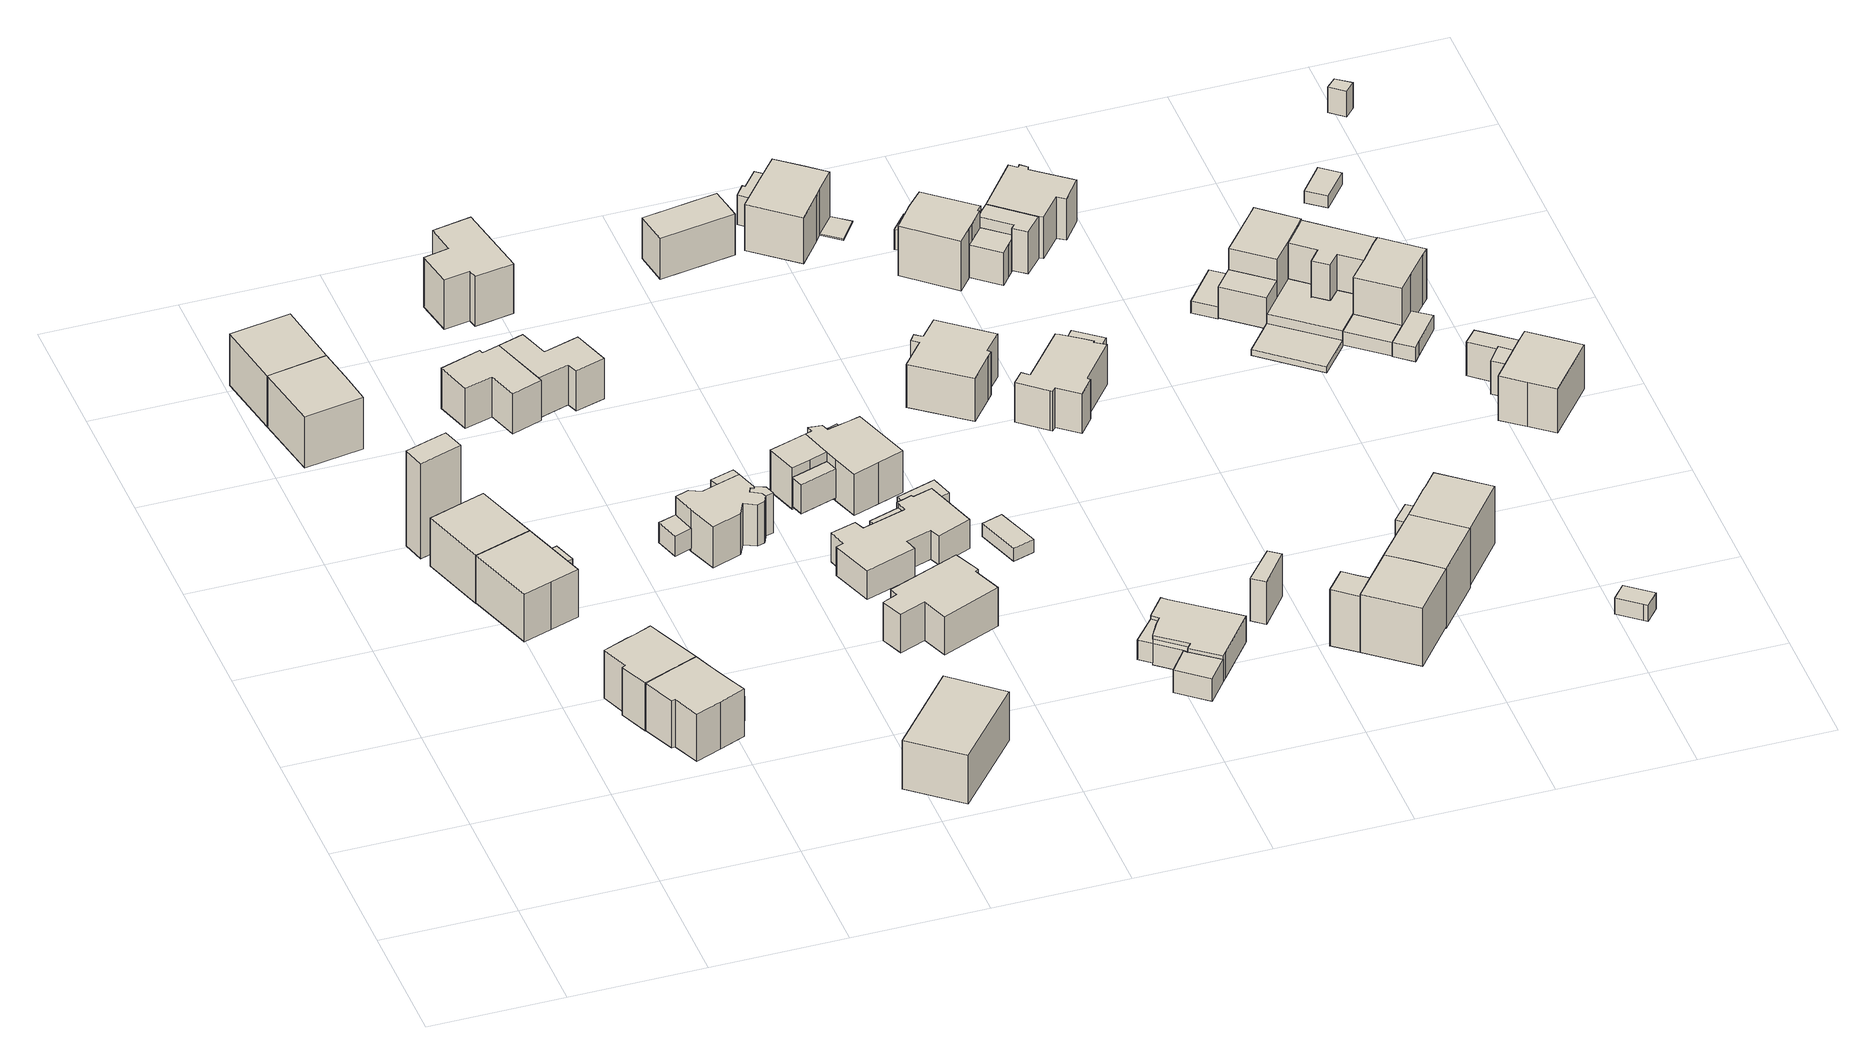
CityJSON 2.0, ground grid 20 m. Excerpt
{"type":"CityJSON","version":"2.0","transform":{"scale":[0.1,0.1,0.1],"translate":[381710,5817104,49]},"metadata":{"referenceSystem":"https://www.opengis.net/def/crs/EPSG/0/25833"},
"CityObjects":{
"building1":{"type":"Building","attributes":{"Gemeindeschluessel":"11000004","BezugspunktDach":"2200","function":"51009_1611","measuredHeight":16.84,"storeysAboveGround":0},"address":[{"country":"Germany","locality":"Berlin"}],"geometry":[{"type":"Solid","lod":"1","boundaries":[[[[0,1,2,3,4]],[[5,6,7,8,9]],[[5,9,4,3]],[[6,5,3,2]],[[7,6,2,1]],[[8,7,1,0]],[[9,8,0,4]]]]}]},
"building2":{"type":"Building","attributes":{"Gemeindeschluessel":"11000004","BezugspunktDach":"2200","function":"31001_1010","measuredHeight":9.79,"storeysAboveGround":2},"address":[{"country":"Germany","locality":"Berlin","thoroughfareNumber":"11","thoroughfareName":"Dauerwaldweg"}],"geometry":[{"type":"Solid","lod":"1","boundaries":[[[[10,11,12,13,14]],[[15,16,17,18,19]],[[15,19,14,13]],[[16,15,13,12]],[[17,16,12,11]],[[18,17,11,10]],[[19,18,10,14]]]]}]},
"building3":{"type":"Building","attributes":{"Gemeindeschluessel":"11000004","BezugspunktDach":"2200","function":"31001_1010","measuredHeight":9.61,"storeysAboveGround":2},"address":[{"country":"Germany","locality":"Berlin","thoroughfareNumber":"10","thoroughfareName":"Dauerwaldweg"}],"geometry":[{"type":"Solid","lod":"1","boundaries":[[[[20,21,22,23,24]],[[25,26,27,28,29]],[[25,29,24,23]],[[26,25,23,22]],[[27,26,22,21]],[[28,27,21,20]],[[29,28,20,24]]]]}]},
"building4":{"type":"Building","attributes":{"Gemeindeschluessel":"11000004","function":"31001_1010"},"address":[{"country":"Germany","locality":"Berlin","thoroughfareNumber":"9","thoroughfareName":"Dauerwaldweg"}],"children":["building4-1","building4-2"]},
"building4-1":{"type":"BuildingPart","attributes":{"BezugspunktDach":"2200","measuredHeight":9.55,"storeysAboveGround":2},"parents":["building4"],"geometry":[{"type":"Solid","lod":"1","boundaries":[[[[30,31,32,21,33,20]],[[34,35,36,37,38,39]],[[34,39,20,33]],[[35,34,33,21]],[[36,35,21,32],[40,41,42,43]],[[37,36,32,31]],[[38,37,31,30]],[[39,38,30,20]],[[42,41,40,43]]]]}]},
"building4-2":{"type":"BuildingPart","attributes":{"BezugspunktDach":"2200","measuredHeight":6.15,"storeysAboveGround":2},"parents":["building4"],"geometry":[{"type":"Solid","lod":"1","boundaries":[[[[42,44,45,43]],[[46,47,41,40]],[[46,40,43,45]],[[47,46,45,44]],[[41,47,44,42]],[[40,41,42,43]]]]}]},
"building5":{"type":"Building","attributes":{"Gemeindeschluessel":"11000004","BezugspunktDach":"2200","function":"31001_1010","measuredHeight":9.8,"storeysAboveGround":2},"address":[{"country":"Germany","locality":"Berlin","thoroughfareNumber":"12","thoroughfareName":"Dauerwaldweg"}],"geometry":[{"type":"Solid","lod":"1","boundaries":[[[[14,13,48,49]],[[50,15,19,51]],[[50,51,49,48]],[[15,50,48,13]],[[19,15,13,14]],[[51,19,14,49]]]]}]},
"building6":{"type":"Building","attributes":{"Gemeindeschluessel":"11000004","function":"31001_1010"},"address":[{"country":"Germany","locality":"Berlin","thoroughfareNumber":"8","thoroughfareName":"Dauerwaldweg"}],"children":["building6-1","building6-2"]},
"building6-1":{"type":"BuildingPart","attributes":{"BezugspunktDach":"2200","measuredHeight":9.64,"storeysAboveGround":2},"parents":["building6"],"geometry":[{"type":"MultiSurface","lod":"1","boundaries":[[[52,53,54,55,56,57,58,59,60]],[[61,62,63,64,65,66,67,68,69]],[[61,69,60,59]],[[62,61,59,58]],[[63,70,71,58,57]],[[64,63,57,56]],[[65,64,56,55]],[[66,65,55,54]],[[67,66,54,53]],[[68,67,53,52]],[[69,68,52,60]],[[62,71,70,63]]]}]},
"building6-2":{"type":"BuildingPart","attributes":{"BezugspunktDach":"2200","measuredHeight":4.69,"storeysAboveGround":2},"parents":["building6"],"geometry":[{"type":"MultiSurface","lod":"1","boundaries":[[[71,70,72,73]],[[74,75,76,77]],[[74,77,73,72]],[[75,74,72,70]],[[76,75,63,62]],[[77,76,71,73]],[[62,63,78,70,71]]]}]},
"building7":{"type":"Building","attributes":{"Gemeindeschluessel":"11000004","function":"31001_1010"},"address":[{"country":"Germany","locality":"Berlin","thoroughfareNumber":"7","thoroughfareName":"Dauerwaldweg"}],"children":["building7-1","building7-2"]},
"building7-1":{"type":"BuildingPart","attributes":{"BezugspunktDach":"2200","measuredHeight":9.57,"storeysAboveGround":2},"parents":["building7"],"geometry":[{"type":"MultiSurface","lod":"1","boundaries":[[[79,80,81,82,83,84,85,56,55,54]],[[86,87,88,89,90,91,92,93,94,95]],[[86,95,54,55]],[[87,86,55,56]],[[88,87,56,85]],[[89,96,97,85,84]],[[90,89,84,83]],[[91,90,83,82]],[[92,91,82,81]],[[93,92,81,80]],[[94,93,80,79]],[[95,94,79,54]],[[88,97,96,89]]]}]},
"building7-2":{"type":"BuildingPart","attributes":{"BezugspunktDach":"2200","measuredHeight":4.09,"storeysAboveGround":2},"parents":["building7"],"geometry":[{"type":"MultiSurface","lod":"1","boundaries":[[[96,98,99,97]],[[100,101,102,103]],[[100,103,97,99]],[[101,100,99,98]],[[102,101,98,96]],[[103,102,96,89,88]],[[88,89,96,97]]]}]},
"building8":{"type":"Building","attributes":{"Gemeindeschluessel":"11000004","BezugspunktDach":"2200","function":"31001_1010","measuredHeight":6.78,"storeysAboveGround":2},"address":[{"country":"Germany","locality":"Berlin","thoroughfareNumber":"16","thoroughfareName":"Rottannenweg"}],"geometry":[{"type":"Solid","lod":"1","boundaries":[[[[104,105,106,107,108,109,110,111,112]],[[113,114,115,116,117,118,119,120,121]],[[113,121,112,111]],[[114,113,111,110]],[[115,114,110,109]],[[116,115,109,108]],[[117,116,108,107]],[[118,117,107,106]],[[119,118,106,105]],[[120,119,105,104]],[[121,120,104,112]]]]}]},
"building9":{"type":"Building","attributes":{"Gemeindeschluessel":"11000004","BezugspunktDach":"2200","function":"31001_1010","measuredHeight":9.51,"storeysAboveGround":1},"address":[{"country":"Germany","locality":"Berlin","thoroughfareNumber":"2","thoroughfareName":"Im Hornisgrund"}],"geometry":[{"type":"Solid","lod":"1","boundaries":[[[[122,123,124,125,126]],[[127,128,129,130,131]],[[127,131,126,125]],[[128,127,125,124]],[[129,128,124,123]],[[130,129,123,122]],[[131,130,122,126]]]]}]},
"building10":{"type":"Building","attributes":{"Gemeindeschluessel":"11000004","function":"31001_1010"},"address":[{"country":"Germany","locality":"Berlin","thoroughfareNumber":"9A","thoroughfareName":"Dauerwaldweg"}],"children":["building10-1","building10-2","building10-3"]},
"building10-1":{"type":"BuildingPart","attributes":{"BezugspunktDach":"2200","measuredHeight":6.97,"storeysAboveGround":2},"parents":["building10"],"geometry":[{"type":"MultiSurface","lod":"1","boundaries":[[[132,133,134,135,136,137,138,139,140,141,142,143,144,145,146,147,148]],[[149,150,151,152,153,154,155,156,157,158,159,160,161,162,163,164,165]],[[149,165,148,147]],[[150,149,147,146]],[[151,150,146,145]],[[153,152,144,143]],[[154,153,143,142]],[[155,154,142,141]],[[156,155,141,140]],[[157,156,140,139]],[[158,157,139,138]],[[159,158,138,137]],[[160,159,137,136]],[[161,160,136,135]],[[162,161,135,134]],[[163,162,134,133]],[[164,163,133,132]],[[166,167,168,132,148]],[[165,164,169,170]],[[152,151,145,144]],[[170,169,168,167,166]]]}]},
"building10-2":{"type":"BuildingPart","attributes":{"BezugspunktDach":"2200","measuredHeight":6.96,"storeysAboveGround":2},"parents":["building10"],"geometry":[{"type":"Solid","lod":"1","boundaries":[[[[145,144,171,172]],[[173,152,151,174]],[[173,174,172,171]],[[152,173,171,144]],[[174,151,145,172]],[[151,152,144,145]]]]}]},
"building10-3":{"type":"BuildingPart","attributes":{"BezugspunktDach":"2200","measuredHeight":3.44,"storeysAboveGround":2},"parents":["building10"],"geometry":[{"type":"Solid","lod":"1","boundaries":[[[[175,168,167,176]],[[170,169,177,178]],[[170,178,176,167]],[[177,169,168,175]],[[178,177,175,176]],[[169,170,167,168]]]]}]},
"building11":{"type":"Building","attributes":{"Gemeindeschluessel":"11000004","BezugspunktDach":"2200","function":"31001_1010","measuredHeight":6.8,"storeysAboveGround":2},"address":[{"country":"Germany","locality":"Berlin","thoroughfareNumber":"14","thoroughfareName":"Rottannenweg"}],"geometry":[{"type":"Solid","lod":"1","boundaries":[[[[108,179,180,181,182,183,184,109]],[[185,186,187,188,189,190,116,115]],[[185,115,109,184]],[[186,185,184,183]],[[187,186,183,182]],[[188,187,182,181]],[[189,188,181,180]],[[190,189,180,179]],[[116,190,179,108]],[[115,116,108,109]]]]}]},
"building12":{"type":"Building","attributes":{"Gemeindeschluessel":"11000004","BezugspunktDach":"2200","function":"31001_1010","measuredHeight":8.39,"storeysAboveGround":2},"address":[{"country":"Germany","locality":"Berlin","thoroughfareNumber":"12A","thoroughfareName":"Dauerwaldweg"}],"geometry":[{"type":"Solid","lod":"1","boundaries":[[[[191,192,193,194,195,196,197,198]],[[199,200,201,202,203,204,205,206]],[[199,206,198,197]],[[200,199,197,196]],[[201,200,196,195]],[[202,201,195,194]],[[203,202,194,193]],[[204,203,193,192]],[[205,204,192,191]],[[206,205,191,198]]]]}]},
"building13":{"type":"Building","attributes":{"Gemeindeschluessel":"11000004","BezugspunktDach":"2200","function":"51009_1610","measuredHeight":6.8,"storeysAboveGround":0},"address":[{"country":"Germany","locality":"Berlin"}],"geometry":[{"type":"Solid","lod":"1","boundaries":[[[[139,138,207,208,143,142,141,140]],[[209,210,211,212,213,214,215,216]],[[209,216,140,141]],[[210,209,141,142]],[[211,210,142,143]],[[212,211,143,208]],[[213,212,208,207]],[[214,213,207,138]],[[215,214,138,139]],[[216,215,139,140]]]]}]},
"building14":{"type":"Building","attributes":{"Gemeindeschluessel":"11000004","BezugspunktDach":"2200","function":"31001_1010","measuredHeight":6.54,"storeysAboveGround":2},"address":[{"country":"Germany","locality":"Berlin","thoroughfareNumber":"6B","thoroughfareName":"Dauerwaldweg"}],"geometry":[{"type":"Solid","lod":"1","boundaries":[[[[217,218,219,220,221,222,223,224,225,226]],[[227,228,229,230,231,232,233,234,235,236]],[[227,236,226,225]],[[228,227,225,224]],[[229,228,224,223]],[[230,229,223,222]],[[231,230,222,221]],[[232,231,221,220]],[[233,232,220,219]],[[234,233,219,218]],[[235,234,218,217]],[[236,235,217,226]]]]}]},
"building15":{"type":"Building","attributes":{"Gemeindeschluessel":"11000004","BezugspunktDach":"2200","function":"51009_1610","measuredHeight":4.92,"storeysAboveGround":0},"address":[{"country":"Germany","locality":"Berlin"}],"geometry":[{"type":"Solid","lod":"1","boundaries":[[[[237,238,239,240]],[[241,242,243,244]],[[241,244,240,239]],[[242,241,239,238]],[[243,242,238,237]],[[244,243,237,240]]]]}]},
"building16":{"type":"Building","attributes":{"Gemeindeschluessel":"11000004","BezugspunktDach":"2200","function":"31001_1010","measuredHeight":4.94,"storeysAboveGround":1},"address":[{"country":"Germany","locality":"Berlin","thoroughfareNumber":"8A","thoroughfareName":"Dauerwaldweg"}],"geometry":[{"type":"Solid","lod":"1","boundaries":[[[[245,246,247,248,249,250,251,252,253,254,255,256,257,258,259,260,261,262]],[[263,264,265,266,267,268,269,270,271,272,273,274,275,276,277,278,279,280]],[[263,280,262,261]],[[264,263,261,260]],[[265,264,260,259]],[[266,265,259,258]],[[267,266,258,257]],[[268,267,257,256]],[[269,268,256,255]],[[270,269,255,254]],[[271,270,254,253]],[[272,271,253,252]],[[273,272,252,251]],[[274,273,251,250]],[[275,274,250,249]],[[276,275,249,248]],[[277,276,248,247]],[[278,277,247,246]],[[279,278,246,245]],[[280,279,245,262]]]]}]},
"building17":{"type":"Building","attributes":{"Gemeindeschluessel":"11000004","BezugspunktDach":"2200","function":"51009_1610","measuredHeight":3.74,"storeysAboveGround":0},"address":[{"country":"Germany","locality":"Berlin"}],"geometry":[{"type":"Solid","lod":"1","boundaries":[[[[281,282,283,284]],[[285,286,287,288]],[[285,288,284,283]],[[286,285,283,282]],[[287,286,282,281]],[[288,287,281,284]]]]}]},
"building18":{"type":"Building","attributes":{"Gemeindeschluessel":"11000004","function":"31001_1010"},"address":[{"country":"Germany","locality":"Berlin","thoroughfareNumber":"9B","thoroughfareName":"Dauerwaldweg"}],"children":["building18-1","building18-2"]},
"building18-1":{"type":"BuildingPart","attributes":{"BezugspunktDach":"2200","measuredHeight":9.08,"storeysAboveGround":1},"parents":["building18"],"geometry":[{"type":"Solid","lod":"1","boundaries":[[[[289,290,291,292,293,294,295,296,297,298,299,300,301]],[[302,303,304,305,306,307,308,309,310,311,312,313,314]],[[302,314,301,300]],[[303,302,300,299]],[[304,303,299,298]],[[305,304,298,297]],[[306,305,297,296]],[[307,306,296,295]],[[308,307,295,294]],[[309,308,294,293]],[[310,309,293,292]],[[311,310,292,291]],[[312,311,291,290]],[[313,312,290,289]],[[314,313,289,301]]]]}]},
"building18-2":{"type":"BuildingPart","attributes":{"BezugspunktDach":"2200","measuredHeight":9,"storeysAboveGround":1},"parents":["building18"],"geometry":[{"type":"Solid","lod":"1","boundaries":[[[[315,316,289,301,317,318]],[[319,314,313,320,321,322]],[[319,322,318,317]],[[314,319,317,301]],[[320,313,289,316]],[[321,320,316,315]],[[322,321,315,318]],[[313,314,301,289]]]]}]},
"building19":{"type":"Building","attributes":{"Gemeindeschluessel":"11000004","BezugspunktDach":"2200","function":"51009_1610","measuredHeight":4.96,"storeysAboveGround":0},"address":[{"country":"Germany","locality":"Berlin"}],"geometry":[{"type":"Solid","lod":"1","boundaries":[[[[323,324,325,326,327]],[[328,329,330,331,332]],[[328,332,327,326]],[[329,328,326,325]],[[330,329,325,324]],[[331,330,324,323]],[[332,331,323,327]]]]}]},
"building20":{"type":"Building","attributes":{"Gemeindeschluessel":"11000004","BezugspunktDach":"2200","function":"31001_2463","measuredHeight":3.19,"storeysAboveGround":1},"address":[{"country":"Germany","locality":"Berlin","thoroughfareNumber":"8A (1)","thoroughfareName":"Dauerwaldweg"}],"geometry":[{"type":"Solid","lod":"1","boundaries":[[[[333,334,335,336,337,338]],[[339,340,341,342,343,344]],[[339,344,338,337]],[[340,339,337,336]],[[341,340,336,335]],[[342,341,335,334]],[[343,342,334,333]],[[344,343,333,338]]]]}]},
"building21":{"type":"Building","attributes":{"Gemeindeschluessel":"11000004","BezugspunktDach":"2200","function":"31001_2463","measuredHeight":2.23,"storeysAboveGround":1},"address":[{"country":"Germany","locality":"Berlin","thoroughfareNumber":"8 (1)","thoroughfareName":"Im Hornisgrund"}],"geometry":[{"type":"Solid","lod":"1","boundaries":[[[[345,346,347,348]],[[349,350,351,352]],[[349,352,348,347]],[[350,349,347,346]],[[351,350,346,345]],[[352,351,345,348]]]]}]},
"building22":{"type":"Building","attributes":{"Gemeindeschluessel":"11000004","BezugspunktDach":"2200","function":"51009_1610","measuredHeight":3.34,"storeysAboveGround":0},"address":[{"country":"Germany","locality":"Berlin"}],"geometry":[{"type":"Solid","lod":"1","boundaries":[[[[353,354,355,356,357,358]],[[359,360,361,362,363,364]],[[359,364,358,357]],[[360,359,357,356]],[[361,360,356,355]],[[362,361,355,354]],[[363,362,354,353]],[[364,363,353,358]]]]}]},
"building23":{"type":"Building","attributes":{"Gemeindeschluessel":"11000004","BezugspunktDach":"2200","function":"51009_1610","measuredHeight":3.64,"storeysAboveGround":0},"address":[{"country":"Germany","locality":"Berlin"}],"geometry":[{"type":"Solid","lod":"1","boundaries":[[[[365,366,367,354,353]],[[368,369,370,371,372]],[[368,372,353,354]],[[369,368,354,367]],[[370,369,367,366]],[[371,370,366,365]],[[372,371,365,353]]]]}]},
"building24":{"type":"Building","attributes":{"Gemeindeschluessel":"11000004","BezugspunktDach":"2200","function":"31001_1000","measuredHeight":7.47,"storeysAboveGround":1},"address":[{"country":"Germany","locality":"Berlin","thoroughfareNumber":"8 (2)","thoroughfareName":"Sonnenhof"}],"geometry":[{"type":"Solid","lod":"1","boundaries":[[[[373,374,375,376,377]],[[378,379,380,381,382]],[[378,382,377,376]],[[379,378,376,375]],[[380,379,375,374]],[[381,380,374,373]],[[382,381,373,377]]]]}]},
"building25":{"type":"Building","attributes":{"Gemeindeschluessel":"11000004","BezugspunktDach":"2200","function":"31001_2463","measuredHeight":3.8,"storeysAboveGround":1},"address":[{"country":"Germany","locality":"Berlin","thoroughfareNumber":"4A (1)","thoroughfareName":"Im Hornisgrund"}],"geometry":[{"type":"Solid","lod":"1","boundaries":[[[[383,384,366,365,385]],[[386,387,388,389,390]],[[386,390,385,365]],[[387,386,365,366]],[[388,387,366,384]],[[389,388,384,383]],[[390,389,383,385]]]]}]},
"building26":{"type":"Building","attributes":{"Gemeindeschluessel":"11000004","BezugspunktDach":"2200","function":"31001_1010","measuredHeight":4.92,"storeysAboveGround":1},"address":[{"country":"Germany","locality":"Berlin","thoroughfareNumber":"4A","thoroughfareName":"Im Hornisgrund"}],"geometry":[{"type":"Solid","lod":"1","boundaries":[[[[391,392,393,394,395,396,397,398,399,400,401]],[[402,403,404,405,406,407,408,388,387,409,410]],[[402,410,401,400]],[[403,402,400,399]],[[404,403,399,398]],[[405,404,398,397]],[[406,405,397,396]],[[407,406,396,395]],[[408,407,395,394]],[[388,408,394,393]],[[387,388,393,392]],[[409,387,392,391]],[[410,409,391,401]]]]}]},
"building27":{"type":"Building","attributes":{"Gemeindeschluessel":"11000004","BezugspunktDach":"2200","function":"31001_1010","measuredHeight":9.11,"storeysAboveGround":2},"address":[{"country":"Germany","locality":"Berlin","thoroughfareNumber":"11","thoroughfareName":"Rottannenweg"}],"geometry":[{"type":"Solid","lod":"1","boundaries":[[[[411,412,413,414,415,416,417,418,419,420,421,422]],[[423,424,425,426,427,428,429,430,431,432,433,434]],[[423,434,422,421]],[[424,423,421,420]],[[425,424,420,419]],[[426,425,419,418]],[[427,426,418,417]],[[428,427,417,416]],[[429,428,416,415]],[[430,429,415,414]],[[431,430,414,413]],[[432,431,413,412]],[[433,432,412,411]],[[434,433,411,422]]]]}]},
"building28":{"type":"Building","attributes":{"Gemeindeschluessel":"11000004","function":"31001_1010"},"address":[{"country":"Germany","locality":"Berlin","thoroughfareNumber":"8","thoroughfareName":"Sonnenhof"}],"children":["building28-1","building28-2"]},
"building28-1":{"type":"BuildingPart","attributes":{"BezugspunktDach":"2200","measuredHeight":10.67,"storeysAboveGround":2},"parents":["building28"],"geometry":[{"type":"MultiSurface","lod":"1","boundaries":[[[435,436,437,438,439,440,441,442,443]],[[444,445,446,447,448,449,450,451,452]],[[453,454,455,452,443,442]],[[456,453,444,442,441]],[[446,445,441,440]],[[447,446,440,439]],[[448,447,439,438]],[[449,448,438,437]],[[450,449,437,436]],[[451,450,436,435]],[[452,451,435,443]],[[444,455,454,453]],[[445,444,453,456]]]}]},
"building28-2":{"type":"BuildingPart","attributes":{"BezugspunktDach":"2200","measuredHeight":5.01,"storeysAboveGround":2},"parents":["building28"],"geometry":[{"type":"MultiSurface","lod":"1","boundaries":[[[454,456,457,458,459,460]],[[461,462,463,445,455,464]],[[461,464,460,459]],[[462,461,459,458]],[[463,462,458,457]],[[445,463,457,456]],[[445,444,455]],[[464,455,454,460]],[[455,444,453,454]],[[456,453,444,445]]]}]},
"building29":{"type":"Building","attributes":{"Gemeindeschluessel":"11000004","BezugspunktDach":"2200","function":"31001_2723","measuredHeight":7.17,"storeysAboveGround":1},"address":[{"country":"Germany","locality":"Berlin","thoroughfareNumber":"6 (1)","thoroughfareName":"Im Hornisgrund"}],"geometry":[{"type":"Solid","lod":"1","boundaries":[[[[465,466,467,468]],[[469,470,471,472]],[[469,472,468,467]],[[470,469,467,466]],[[471,470,466,465]],[[472,471,465,468]]]]}]},
"building30":{"type":"Building","attributes":{"Gemeindeschluessel":"11000004","BezugspunktDach":"2200","function":"31001_2463","measuredHeight":0.189,"storeysAboveGround":1},"address":[{"country":"Germany","locality":"Berlin","thoroughfareNumber":"8 (1)","thoroughfareName":"Sonnenhof"}],"geometry":[{"type":"Solid","lod":"1","boundaries":[[[[473,474,475,476]],[[477,478,479,480]],[[477,480,476,475]],[[478,477,475,474]],[[479,478,474,473]],[[480,479,473,476]]]]}]},
"building31":{"type":"Building","attributes":{"Gemeindeschluessel":"11000004","function":"31001_1010"},"address":[{"country":"Germany","locality":"Berlin","thoroughfareNumber":"3A","thoroughfareName":"Bläulingsweg"}],"children":["building31-1","building31-2"]},
"building31-1":{"type":"BuildingPart","attributes":{"BezugspunktDach":"2200","measuredHeight":8.85,"storeysAboveGround":1},"parents":["building31"],"geometry":[{"type":"MultiSurface","lod":"1","boundaries":[[[481,482,483,484,485,486,487,488,489,490,491,492,493,494,495]],[[496,497,498,499,500,501,502,503,504,505,506,507,508,509,510]],[[496,510,495,494]],[[497,496,494,493]],[[498,497,493,492]],[[499,498,492,491]],[[511,512,491,490]],[[513,511,500,490,489]],[[502,501,489,488]],[[503,502,488,487]],[[504,503,487,486]],[[505,504,486,485]],[[506,505,485,484]],[[507,506,484,483]],[[508,507,483,482]],[[509,508,482,481]],[[510,509,481,495]],[[500,499,512,511]],[[501,500,511,513]]]}]},
"building31-2":{"type":"BuildingPart","attributes":{"BezugspunktDach":"2200","measuredHeight":3.66,"storeysAboveGround":1},"parents":["building31"],"geometry":[{"type":"MultiSurface","lod":"1","boundaries":[[[513,514,515,516,517,512]],[[518,519,520,521,501,499]],[[518,499,512,517]],[[519,518,517,516]],[[520,519,516,515]],[[521,520,515,514]],[[501,521,514,513]],[[499,500,511,512]],[[501,513,511,500]]]}]},
"building32":{"type":"Building","attributes":{"Gemeindeschluessel":"11000004","function":"31001_1010"},"address":[{"country":"Germany","locality":"Berlin","thoroughfareNumber":"9","thoroughfareName":"Sonnenhof"}],"children":["building32-1","building32-2"]},
"building32-1":{"type":"BuildingPart","attributes":{"BezugspunktDach":"2200","measuredHeight":10.09,"storeysAboveGround":2},"parents":["building32"],"geometry":[{"type":"MultiSurface","lod":"1","boundaries":[[[522,523,524,525,526,527,528,529,530,531]],[[532,533,534,535,536,537,538,539,540,541]],[[532,541,531,530]],[[542,543,530,529]],[[533,532,544,545]],[[534,533,529,528]],[[535,534,528,527]],[[536,535,527,526]],[[537,536,526,525]],[[538,537,525,524]],[[539,538,524,523]],[[540,539,523,522]],[[541,540,522,531]],[[545,544,543,542]]]}]},
"building32-2":{"type":"BuildingPart","attributes":{"BezugspunktDach":"2200","measuredHeight":3.43,"storeysAboveGround":2},"parents":["building32"],"geometry":[{"type":"Solid","lod":"1","boundaries":[[[[543,542,546,547]],[[548,545,544,549]],[[548,549,547,546]],[[545,548,546,542]],[[549,544,543,547]],[[544,545,542,543]]]]}]},
"building33":{"type":"Building","attributes":{"Gemeindeschluessel":"11000004","function":"31001_1010"},"address":[{"country":"Germany","locality":"Berlin","thoroughfareNumber":"6","thoroughfareName":"Im Hornisgrund"}],"children":["building33-1","building33-2"]},
"building33-1":{"type":"BuildingPart","attributes":{"BezugspunktDach":"2200","measuredHeight":11.63,"storeysAboveGround":2},"parents":["building33"],"geometry":[{"type":"MultiSurface","lod":"1","boundaries":[[[550,551,552,553,554]],[[555,556,557,558,559]],[[555,560,561,562,554,553]],[[556,555,553,552]],[[557,556,552,551]],[[558,557,551,550]],[[559,558,550,554]],[[559,562,561,560]]]}]},
"building33-2":{"type":"BuildingPart","attributes":{"BezugspunktDach":"2200","measuredHeight":10.21,"storeysAboveGround":2},"parents":["building33"],"geometry":[{"type":"Solid","lod":"1","boundaries":[[[[562,561,563,564,565]],[[566,567,560,559,568]],[[566,568,565,564]],[[567,566,564,563]],[[560,567,563,561]],[[568,559,562,565]],[[560,561,562,559]]]]}]},
"building34":{"type":"Building","attributes":{"Gemeindeschluessel":"11000004","BezugspunktDach":"2200","function":"31001_1000","measuredHeight":7.18,"storeysAboveGround":1},"address":[{"country":"Germany","locality":"Berlin","thoroughfareNumber":"9 (1)","thoroughfareName":"Sonnenhof"}],"geometry":[{"type":"Solid","lod":"1","boundaries":[[[[569,570,571,572,573,574,575]],[[576,577,578,579,580,581,582]],[[576,582,575,574]],[[577,576,574,573]],[[578,577,573,572]],[[579,578,572,571]],[[580,579,571,570]],[[581,580,570,569]],[[582,581,569,575]]]]}]},
"building35":{"type":"Building","attributes":{"Gemeindeschluessel":"11000004","function":"31001_1010"},"address":[{"country":"Germany","locality":"Berlin","thoroughfareNumber":"8","thoroughfareName":"Im Hornisgrund"}],"children":["building35-1","building35-2"]},
"building35-1":{"type":"BuildingPart","attributes":{"BezugspunktDach":"2200","measuredHeight":12.01,"storeysAboveGround":2},"parents":["building35"],"geometry":[{"type":"Solid","lod":"1","boundaries":[[[[552,551,583,584,585,553]],[[586,587,588,589,590,591]],[[586,591,553,585],[592,593,594,595]],[[587,586,585,584]],[[588,587,584,583]],[[589,588,583,551]],[[590,589,551,552]],[[591,590,552,553]],[[594,593,592,595]]]]}]},
"building35-2":{"type":"BuildingPart","attributes":{"BezugspunktDach":"2200","measuredHeight":1.88,"storeysAboveGround":2},"parents":["building35"],"geometry":[{"type":"Solid","lod":"1","boundaries":[[[[595,594,596,597]],[[598,593,592,599]],[[598,599,597,596]],[[593,598,596,594]],[[599,592,595,597]],[[592,593,594,595]]]]}]},
"building36":{"type":"Building","attributes":{"Gemeindeschluessel":"11000004","function":"31001_1010"},"address":[{"country":"Germany","locality":"Berlin","thoroughfareNumber":"10","thoroughfareName":"Sonnenhof"}],"children":["building36-1","building36-2"]},
"building36-1":{"type":"BuildingPart","attributes":{"BezugspunktDach":"2200","measuredHeight":6.92,"storeysAboveGround":2},"parents":["building36"],"geometry":[{"type":"MultiSurface","lod":"1","boundaries":[[[600,601,602,603,604,605,606,607,608,609,610]],[[611,612,613,614,615,616,617,618,619,620,621]],[[611,621,610,609]],[[612,611,609,608]],[[613,612,608,607]],[[614,613,607,606]],[[615,614,606,605]],[[616,615,605,604]],[[617,616,604,603]],[[618,617,603,602]],[[619,618,602,601]],[[620,619,601,600]],[[621,620,600,610,622]]]}]},
"building36-2":{"type":"BuildingPart","attributes":{"BezugspunktDach":"2200","measuredHeight":7.08,"storeysAboveGround":2},"parents":["building36"],"geometry":[{"type":"MultiSurface","lod":"1","boundaries":[[[623,624,625,626,600,610,627,628]],[[629,630,631,632,633,634,635,636]],[[629,636,628,627]],[[630,629,627,610]],[[631,630,621,620]],[[632,631,600,626]],[[633,632,626,625]],[[634,633,625,624]],[[635,634,624,623]],[[636,635,623,628]],[[620,621,610,600,637]]]}]},
"building37":{"type":"Building","attributes":{"Gemeindeschluessel":"11000004","function":"31001_1010"},"address":[{"country":"Germany","locality":"Berlin","thoroughfareNumber":"10","thoroughfareName":"Im Hornisgrund"}],"children":["building37-1","building37-2"]},
"building37-1":{"type":"BuildingPart","attributes":{"BezugspunktDach":"2200","measuredHeight":11.6,"storeysAboveGround":2},"parents":["building37"],"geometry":[{"type":"MultiSurface","lod":"1","boundaries":[[[583,638,639,640,641,585]],[[642,643,644,645,646,647]],[[648,649,650,647,585,641]],[[651,648,642,641,640]],[[644,643,640,639]],[[645,644,639,638]],[[646,645,638,583]],[[647,646,583,585]],[[642,650,649,648]],[[643,642,648,651]]]}]},
"building37-2":{"type":"BuildingPart","attributes":{"BezugspunktDach":"2200","measuredHeight":6.12,"storeysAboveGround":2},"parents":["building37"],"geometry":[{"type":"MultiSurface","lod":"1","boundaries":[[[649,651,652,653]],[[654,643,650,655]],[[654,655,653,652]],[[643,654,652,651]],[[643,651,643,642,650]],[[655,650,649,653]],[[650,642,648,649]],[[648,642,643,651]]]}]},
"building38":{"type":"Building","attributes":{"Gemeindeschluessel":"11000004","BezugspunktDach":"2200","function":"31001_2463","measuredHeight":1.99,"storeysAboveGround":1},"address":[{"country":"Germany","locality":"Berlin","thoroughfareNumber":"3 (1)","thoroughfareName":"Bläulingsweg"}],"geometry":[{"type":"Solid","lod":"1","boundaries":[[[[656,657,658,659,660]],[[661,662,663,664,665]],[[661,665,660,659]],[[662,661,659,658]],[[663,662,658,657]],[[664,663,657,656]],[[665,664,656,660]]]]}]},
"building39":{"type":"Building","attributes":{"Gemeindeschluessel":"11000004","BezugspunktDach":"2200","function":"31001_3220","measuredHeight":0.992,"storeysAboveGround":1},"address":[{"country":"Germany","locality":"Berlin","thoroughfareNumber":"1B (1)","thoroughfareName":"Bläulingsweg"}],"geometry":[{"type":"Solid","lod":"1","boundaries":[[[[666,667,668,669]],[[670,671,672,673]],[[670,673,669,668]],[[671,670,668,667]],[[672,671,667,666]],[[673,672,666,669]]]]}]},
"building40":{"type":"Building","attributes":{"Gemeindeschluessel":"11000004","function":"31001_1010"},"address":[{"country":"Germany","locality":"Berlin","thoroughfareNumber":"3","thoroughfareName":"Bläulingsweg"}],"children":["building40-1","building40-2"]},
"building40-1":{"type":"BuildingPart","attributes":{"BezugspunktDach":"2200","measuredHeight":8.78,"storeysAboveGround":2},"parents":["building40"],"geometry":[{"type":"MultiSurface","lod":"1","boundaries":[[[674,675,676,677,678,679,680,681]],[[682,683,684,685,686,687,688,689]],[[682,689,681,680]],[[683,682,680,679]],[[684,683,679,678]],[[685,684,678,677]],[[686,685,677,676]],[[687,686,676,675]],[[688,687,675,674]],[[690,691,692,691,693,674,681]],[[694,689,688,695,696,697]],[[694,697,691,690]],[[697,696,695,693,691,692]]]}]},
"building40-2":{"type":"BuildingPart","attributes":{"BezugspunktDach":"2200","measuredHeight":6.18,"storeysAboveGround":2},"parents":["building40"],"geometry":[{"type":"Solid","lod":"1","boundaries":[[[[698,693,691,690,699]],[[694,697,696,700,701]],[[694,701,699,690]],[[700,696,693,698]],[[701,700,698,699]],[[697,694,690,691]],[[696,697,691,693]]]]}]},
"building41":{"type":"Building","attributes":{"Gemeindeschluessel":"11000004","BezugspunktDach":"2200","function":"31001_2463","measuredHeight":2.74,"storeysAboveGround":1},"address":[{"country":"Germany","locality":"Berlin","thoroughfareNumber":"17 (1)","thoroughfareName":"Im Hornisgrund"}],"geometry":[{"type":"Solid","lod":"1","boundaries":[[[[702,703,704,705,706,707]],[[708,709,710,711,712,713]],[[708,713,707,706]],[[709,708,706,705]],[[710,709,705,704]],[[711,710,704,703]],[[712,711,703,702]],[[713,712,702,707]]]]}]},
"building42":{"type":"Building","attributes":{"Gemeindeschluessel":"11000004","function":"31001_1010"},"address":[{"country":"Germany","locality":"Berlin","thoroughfareNumber":"1B","thoroughfareName":"Bläulingsweg"}],"children":["building42-1","building42-2"]},
"building42-1":{"type":"BuildingPart","attributes":{"BezugspunktDach":"2200","measuredHeight":7.94,"storeysAboveGround":2},"parents":["building42"],"geometry":[{"type":"MultiSurface","lod":"1","boundaries":[[[714,715,716,717,718,719,720,721,722,723]],[[724,725,726,727,728,729,730,731,732,733]],[[724,733,723,722]],[[725,724,722,721]],[[726,725,721,720]],[[727,726,720,719]],[[728,727,719,718]],[[734,735,736,718,717]],[[737,735,717,716]],[[731,738,737,730,716,715]],[[739,738,731,715,714]],[[740,739,714,723]],[[729,728,736,735,734]],[[730,729,735,737]],[[730,737,738,731]],[[732,731,738,739]],[[733,732,741,739,740]]]}]},
"building42-2":{"type":"BuildingPart","attributes":{"BezugspunktDach":"2200","measuredHeight":2.23,"storeysAboveGround":2},"parents":["building42"],"geometry":[{"type":"MultiSurface","lod":"1","boundaries":[[[742,743,736,735,737,738,739,740,744,745]],[[746,747,748,749,750,751,752,753,754,755]],[[746,755,745,744]],[[747,746,744,740]],[[748,747,740,733,732,739]],[[749,748,732,731]],[[750,749,731,730]],[[751,750,730,729]],[[752,751,735,729,728,736]],[[753,752,736,743]],[[754,753,743,742]],[[755,754,742,745]],[[739,732,733,740]],[[731,732,756,739,738]],[[730,731,738,737]],[[729,730,737,735]],[[736,728,729,735]]]}]},
"building43":{"type":"Building","attributes":{"Gemeindeschluessel":"11000004","function":"31001_1010"},"address":[{"country":"Germany","locality":"Berlin","thoroughfareNumber":"1A","thoroughfareName":"Bläulingsweg"}],"children":["building43-1","building43-2"]},
"building43-1":{"type":"BuildingPart","attributes":{"BezugspunktDach":"2200","measuredHeight":8.56,"storeysAboveGround":2},"parents":["building43"],"geometry":[{"type":"MultiSurface","lod":"1","boundaries":[[[757,758,759,760,761,762,763,764]],[[765,766,767,768,769,770,771,772]],[[765,772,764,763]],[[766,765,763,762]],[[767,766,762,761]],[[768,767,761,760]],[[769,768,760,759]],[[770,769,759,758]],[[771,770,758,757]],[[773,774,757,764]],[[772,771,774,773]]]}]},
"building43-2":{"type":"BuildingPart","attributes":{"BezugspunktDach":"2200","measuredHeight":2.25,"storeysAboveGround":2},"parents":["building43"],"geometry":[{"type":"Solid","lod":"1","boundaries":[[[[775,774,773,776]],[[772,771,777,778]],[[772,778,776,773]],[[777,771,774,775]],[[778,777,775,776]],[[772,773,774,771]]]]}]},
"building44":{"type":"Building","attributes":{"Gemeindeschluessel":"11000004","BezugspunktDach":"2200","function":"31001_2463","measuredHeight":2.36,"storeysAboveGround":1},"address":[{"country":"Germany","locality":"Berlin","thoroughfareNumber":"1A (1)","thoroughfareName":"Bläulingsweg"}],"geometry":[{"type":"Solid","lod":"1","boundaries":[[[[779,780,781,782,774,775]],[[783,784,785,786,787,788]],[[783,788,775,774]],[[784,783,774,782]],[[785,784,782,781]],[[786,785,781,780]],[[787,786,780,779]],[[788,787,779,775]]]]}]},
"building45":{"type":"Building","attributes":{"Gemeindeschluessel":"11000004","BezugspunktDach":"2200","function":"51009_1610","measuredHeight":5.59,"storeysAboveGround":0},"address":[{"country":"Germany","locality":"Berlin"}],"geometry":[{"type":"Solid","lod":"1","boundaries":[[[[789,790,791,792,793]],[[794,795,796,797,798]],[[794,798,793,792]],[[795,794,792,791]],[[796,795,791,790]],[[797,796,790,789]],[[798,797,789,793]]]]}]},
"building46":{"type":"Building","attributes":{"Gemeindeschluessel":"11000004","function":"31001_1010"},"address":[{"country":"Germany","locality":"Berlin","thoroughfareNumber":"12A","thoroughfareName":"Im Hornisgrund"}],"children":["building46-1","building46-2"]},
"building46-1":{"type":"BuildingPart","attributes":{"BezugspunktDach":"2200","measuredHeight":8.44,"storeysAboveGround":2},"parents":["building46"],"geometry":[{"type":"MultiSurface","lod":"1","boundaries":[[[799,800,801,802,803,804,805]],[[806,807,808,809,810,811,812]],[[806,812,805,804]],[[813,790,814,815,807,806,804,803]],[[808,807,803,802]],[[809,808,802,801]],[[810,809,801,800]],[[811,810,800,799]],[[812,811,799,805]],[[815,814,790,813]]]}]},
"building46-2":{"type":"BuildingPart","attributes":{"BezugspunktDach":"2200","measuredHeight":5.67,"storeysAboveGround":2},"parents":["building46"],"geometry":[{"type":"MultiSurface","lod":"1","boundaries":[[[792,791,790,813,816,817]],[[818,815,814,819,820,821]],[[818,821,817,816]],[[815,818,816,813]],[[819,814,790,791]],[[820,819,791,792]],[[821,820,792,817]],[[814,815,813,790,822]]]}]},
"building47":{"type":"Building","attributes":{"Gemeindeschluessel":"11000004","BezugspunktDach":"2200","function":"31001_2463","measuredHeight":1.98,"storeysAboveGround":1},"address":[{"country":"Germany","locality":"Berlin","thoroughfareNumber":"4 (1)","thoroughfareName":"Bläulingsweg"}],"geometry":[{"type":"Solid","lod":"1","boundaries":[[[[823,824,825,826]],[[827,828,829,830]],[[827,830,826,825]],[[828,827,825,824]],[[829,828,824,823]],[[830,829,823,826]]]]}]},
"building48":{"type":"Building","attributes":{"Gemeindeschluessel":"11000004","BezugspunktDach":"2200","function":"51009_1610","measuredHeight":4.31,"storeysAboveGround":0},"address":[{"country":"Germany","locality":"Berlin"}],"geometry":[{"type":"Solid","lod":"1","boundaries":[[[[831,832,833,834]],[[835,836,837,838]],[[835,838,834,833]],[[836,835,833,832]],[[837,836,832,831]],[[838,837,831,834]]]]}]}
},
"vertices":[
[118,747,188],[182,767,188],[172,800,188],[140,790,188],[109,780,188],[140,790,27],[172,800,27],[182,767,27],[118,747,27],[109,780,27],
[38,992,108],[126,1006,108],[118,1058,108],[109,1109,108],[20,1093,108],[109,1109,21],[118,1058,21],[126,1006,21],[38,992,21],[20,1093,21],
[156,631,108],[242,659,108],[210,756,108],[167,742,108],[125,728,108],[167,742,27],[210,756,27],[242,659,27],[156,631,27],[125,728,27],
[190,529,108],[233,543,108],[276,557,108],[199,645,108],[199,645,28],[242,659,28],[276,557,28],[233,543,28],[190,529,28],[156,631,28],[252,631,28],[263,597,28],[263,597,90],[252,631,90],
[284,604,90],[273,637,90],[273,637,28],[284,604,28],
[93,1211,108],[2,1196,108],[93,1211,21],[2,1196,21],
[267,337,109],[262,335,109],[280,292,109],[324,310,109],[363,325,109],[327,408,109],[300,397,109],[289,393,109],[251,378,109],[289,393,28],[300,397,28],[327,408,28],[363,325,28],[324,310,28],[280,292,28],[262,335,28],[267,337,28],[251,378,28],[327,408,73],[300,397,73],
[319,426,73],[293,414,73],[319,426,26],[327,408,26],[300,397,26],[293,414,26],[327,408,37],
[301,244,109],[306,245,109],[323,205,109],[362,221,109],[401,237,109],[391,259,109],[374,298,109],[324,310,29],[363,325,29],[374,298,29],[391,259,29],[401,237,29],[362,221,29],[323,205,29],[306,245,29],[301,244,29],[280,292,29],[391,259,69],[374,298,69],
[413,270,69],[397,307,69],[397,307,28],[413,270,28],[391,259,28],[374,298,28],
[273,1014,81],[315,1026,81],[329,982,81],[375,997,81],[373,1003,81],[346,1088,81],[320,1080,81],[318,1086,81],[257,1066,81],[318,1086,13],[320,1080,13],[346,1088,13],[373,1003,13],[375,997,13],[329,982,13],[315,1026,13],[273,1014,13],[257,1066,13],
[638,3,108],[735,117,108],[699,148,108],[663,179,108],[565,63,108],[663,179,26],[699,148,26],[735,117,26],[638,3,26],[565,63,26],
[469,653,90],[485,609,90],[529,625,90],[539,644,90],[557,635,90],[568,639,90],[573,650,90],[570,657,90],[556,665,90],[559,673,90],[564,671,90],[565,675,90],[555,706,90],[520,695,90],[496,687,90],[479,695,90],[459,688,90],[479,695,20],[496,687,20],[520,695,20],[555,706,20],[565,675,20],[564,671,20],[559,673,20],[556,665,20],[570,657,20],[573,650,20],[568,639,20],[557,635,20],[539,644,20],[529,625,20],[485,609,20],[469,653,20],[459,688,20],[459,688,48],[459,688,59],[469,653,59],[469,653,25],[459,688,25],
[551,718,90],[515,707,90],[551,718,20],[515,707,20],
[443,643,59],[432,679,59],[443,643,25],[432,679,25],
[420,1018,81],[426,1002,81],[470,1015,81],[452,1071,81],[399,1055,81],[384,1100,81],[384,1100,13],[399,1055,13],[452,1071,13],[470,1015,13],[426,1002,13],[420,1018,13],
[319,1234,92],[357,1240,92],[360,1227,92],[418,1237,92],[397,1352,92],[339,1341,92],[347,1297,92],[309,1289,92],[347,1297,8],[339,1341,8],[397,1352,8],[418,1237,8],[360,1227,8],[357,1240,8],[319,1234,8],[309,1289,8],
[585,653,90],[580,668,90],[559,673,22],[564,671,22],[565,675,22],[580,668,22],[585,653,22],[573,650,22],[570,657,22],[556,665,22],
[662,351,86],[701,366,86],[716,327,86],[804,364,86],[787,407,86],[792,410,86],[774,450,86],[667,407,86],[671,394,86],[648,384,86],[671,394,21],[667,407,21],[774,450,21],[792,410,21],[787,407,21],[804,364,21],[716,327,21],[701,366,21],[662,351,21],[648,384,21],
[635,683,69],[690,701,69],[684,720,69],[629,702,69],[684,720,20],[690,701,20],[635,683,20],[629,702,20],
[660,484,63],[736,509,63],[731,527,63],[769,540,63],[776,524,63],[826,545,63],[800,626,63],[771,617,63],[769,620,63],[746,612,63],[747,608,63],[751,594,63],[705,580,63],[685,574,63],[679,589,63],[641,578,63],[649,551,63],[638,547,63],[649,551,14],[641,578,14],[679,589,14],[685,574,14],[705,580,14],[751,594,14],[747,608,14],[746,612,14],[769,620,14],[771,617,14],[800,626,14],[826,545,14],[776,524,14],[769,540,14],[731,527,14],[736,509,14],[660,484,14],[638,547,14],
[705,580,57],[751,594,57],[747,608,57],[701,593,57],[747,608,20],[751,594,20],[705,580,20],[701,593,20],
[684,720,85],[690,701,85],[703,662,85],[742,676,85],[781,689,85],[751,779,85],[731,774,85],[712,769,85],[701,766,85],[697,777,85],[677,779,85],[680,770,85],[670,767,85],[680,770,15],[677,779,15],[697,777,15],[701,766,15],[712,769,15],[731,774,15],[751,779,15],[781,689,15],[742,676,15],[703,662,15],[690,701,15],[684,720,15],[670,767,15],
[629,702,85],[657,711,85],[642,758,85],[614,749,85],[642,758,15],[657,711,15],[629,702,15],[614,749,15],
[697,777,67],[701,766,67],[731,774,67],[724,796,67],[677,779,67],[724,796,18],[731,774,18],[701,766,18],[697,777,18],[677,779,18],
[769,620,42],[771,617,42],[800,626,42],[828,635,42],[818,668,42],[759,649,42],[818,668,10],[828,635,10],[800,626,10],[771,617,10],[769,620,10],[759,649,10],
[875,507,30],[907,517,30],[884,582,30],[853,572,30],[884,582,8],[907,517,8],[875,507,8],[853,572,8],
[975,224,51],[978,234,51],[991,256,51],[999,267,51],[990,276,51],[958,238,51],[990,276,18],[999,267,18],[991,256,18],[978,234,18],[975,224,18],[958,238,18],
[1009,196,51],[1013,191,51],[1020,200,51],[978,234,15],[1020,200,15],[1013,191,15],[1009,196,15],[975,224,15],
[627,1241,79],[739,1259,79],[735,1285,79],[731,1310,79],[619,1292,79],[731,1310,10],[735,1285,10],[739,1259,10],[627,1241,10],[619,1292,10],
[1025,125,51],[1053,160,51],[982,160,51],[1009,196,13],[1013,191,13],[1053,160,13],[1025,125,13],[982,160,13],
[1020,200,57],[1013,191,57],[1053,160,57],[1059,168,57],[1110,233,57],[1022,302,57],[1015,308,57],[990,276,57],[999,267,57],[991,256,57],[978,234,57],[991,256,13],[999,267,13],[990,276,13],[1015,308,13],[1022,302,13],[1110,233,13],[1059,168,13],[1020,200,13],[978,234,13],
[924,808,85],[956,847,85],[963,856,85],[959,860,85],[984,890,85],[913,947,85],[888,917,85],[877,925,85],[870,915,85],[869,914,85],[879,906,85],[847,867,85],[879,906,12],[869,914,12],[870,915,12],[877,925,12],[888,917,12],[913,947,12],[984,890,12],[959,860,12],[963,856,12],[956,847,12],[924,808,12],[847,867,12],
[814,1195,101],[847,1236,101],[854,1246,101],[880,1278,101],[852,1301,101],[821,1326,101],[816,1330,101],[782,1289,101],[749,1248,101],[782,1289,23],[816,1330,23],[821,1326,23],[852,1301,23],[880,1278,23],[854,1246,23],[847,1236,23],[814,1195,23],[749,1248,23],[782,1289,73],[780,1286,73],[780,1286,23],[816,1330,73],
[796,1346,73],[774,1319,73],[771,1322,73],[758,1305,73],[771,1322,23],[774,1319,23],[796,1346,23],[758,1305,23],
[1150,265,81],[1190,316,81],[1173,329,81],[1132,280,81],[1173,329,9],[1190,316,9],[1150,265,9],[1132,280,9],
[881,1225,26],[905,1258,26],[880,1278,26],[854,1246,26],[880,1278,24],[905,1258,24],[881,1225,24],[854,1246,24],
[1014,760,76],[1017,758,76],[1022,764,76],[1052,740,76],[1073,766,76],[1070,770,76],[1119,831,76],[1103,842,76],[1105,844,76],[1091,855,76],[1066,873,76],[1061,876,76],[1000,802,76],[990,811,76],[975,793,76],[990,811,9],[1000,802,9],[1061,876,9],[1066,873,9],[1091,855,9],[1105,844,9],[1103,842,9],[1119,831,9],[1070,770,9],[1073,766,9],[1052,740,9],[1022,764,9],[1017,758,9],[1014,760,9],[975,793,9],[1091,855,46],[1066,873,46],[1105,844,46],
[1113,854,46],[1135,882,46],[1096,913,46],[1074,884,46],[1074,884,9],[1096,913,9],[1135,882,9],[1113,854,9],
[997,1077,101],[1016,1101,101],[1023,1109,101],[1042,1132,101],[1040,1134,101],[1047,1142,101],[1041,1147,101],[979,1198,101],[956,1173,101],[928,1137,101],[956,1173,17],[979,1198,17],[1041,1147,17],[1047,1142,17],[1040,1134,17],[1042,1132,17],[1023,1109,17],[1016,1101,17],[997,1077,17],[928,1137,17],[979,1198,58],[956,1173,58],[956,1173,24],[979,1198,24],
[962,1212,58],[939,1184,58],[962,1212,24],[939,1184,24],
[1317,107,110],[1375,179,110],[1341,207,110],[1306,235,110],[1248,163,110],[1306,235,12],[1341,207,12],[1375,179,12],[1317,107,12],[1248,163,12],[1274,196,12],[1274,196,107],[1248,163,107],
[1257,209,107],[1241,223,107],[1214,190,107],[1241,223,12],[1257,209,12],[1214,190,12],
[1054,1069,73],[1067,1085,73],[1074,1094,73],[1080,1101,73],[1042,1132,73],[1029,1116,73],[1016,1101,73],[1029,1116,18],[1042,1132,18],[1080,1101,18],[1074,1094,18],[1067,1085,18],[1054,1069,18],[1016,1101,18],
[1434,252,110],[1400,280,110],[1366,308,110],[1366,308,9],[1400,280,9],[1434,252,9],[1375,179,9],[1341,207,9],[1306,235,9],[1311,241,9],[1330,264,9],[1330,264,28],[1311,241,28],
[1309,282,28],[1290,257,28],[1309,282,9],[1290,257,9],
[1117,1107,91],[1123,1104,91],[1153,1140,91],[1165,1132,91],[1191,1166,91],[1137,1209,91],[1139,1214,91],[1129,1223,91],[1126,1218,91],[1115,1227,91],[1059,1156,91],[1115,1227,21],[1126,1218,21],[1129,1223,21],[1139,1214,21],[1137,1209,21],[1191,1166,21],[1165,1132,21],[1153,1140,21],[1123,1104,21],[1117,1107,21],[1059,1156,21],[1059,1156,69],
[1042,1132,91],[1080,1101,91],[1074,1094,91],[1093,1080,91],[1047,1142,91],[1040,1134,91],[1047,1142,20],[1059,1156,20],[1117,1107,20],[1093,1080,20],[1074,1094,20],[1080,1101,20],[1042,1132,20],[1040,1134,20],[1117,1107,70],
[1495,328,110],[1427,383,110],[1406,357,110],[1402,353,110],[1402,353,13],[1406,357,13],[1427,383,13],[1495,328,13],[1434,252,13],[1366,308,13],[1402,353,74],[1381,327,74],[1381,327,13],[1406,357,74],
[1384,374,74],[1360,346,74],[1384,374,13],[1360,346,13],
[1306,919,28],[1332,951,28],[1352,975,28],[1321,1000,28],[1276,943,28],[1321,1000,8],[1352,975,8],[1332,951,8],[1306,919,8],[1276,943,8],
[1405,759,19],[1444,807,19],[1360,875,19],[1322,828,19],[1360,875,9],[1444,807,9],[1405,759,9],[1322,828,9],
[1386,907,97],[1412,939,97],[1436,969,97],[1445,981,97],[1393,1025,97],[1383,1013,97],[1352,975,97],[1332,951,97],[1352,975,9],[1383,1013,9],[1393,1025,9],[1445,981,9],[1436,969,9],[1412,939,9],[1386,907,9],[1332,951,9],[1332,951,62],[1359,929,62],[1359,929,42],[1386,907,62],[1332,951,10],[1386,907,11],[1386,907,10],[1359,929,10],
[1360,875,62],[1306,919,62],[1360,875,10],[1306,919,10],
[1630,108,37],[1635,104,37],[1654,127,37],[1632,145,37],[1617,157,37],[1598,134,37],[1617,157,10],[1632,145,10],[1654,127,10],[1635,104,10],[1630,108,10],[1598,134,10],
[1445,912,95],[1429,892,95],[1450,875,95],[1466,894,95],[1496,870,95],[1519,900,95],[1529,911,95],[1445,981,95],[1436,969,95],[1412,939,95],[1436,969,15],[1445,981,15],[1529,911,15],[1519,900,15],[1496,870,15],[1466,894,15],[1450,875,15],[1429,892,15],[1445,912,15],[1412,939,15],[1466,894,20],[1466,894,35],[1496,870,35],[1450,875,35],[1429,892,35],[1445,912,35],[1412,939,35],[1445,912,29],
[1444,807,35],[1470,839,35],[1386,907,35],[1360,875,35],[1386,907,13],[1412,939,13],[1445,912,13],[1429,892,13],[1450,875,13],[1466,894,13],[1496,870,13],[1470,839,13],[1444,807,13],[1360,875,13],[1445,912,28],
[1524,794,96],[1545,820,96],[1574,855,96],[1583,866,96],[1529,911,96],[1519,900,96],[1496,870,96],[1470,839,96],[1496,870,11],[1519,900,11],[1529,911,11],[1583,866,11],[1574,855,11],[1545,820,11],[1524,794,11],[1470,839,11],[1470,839,34],[1524,794,34],
[1499,763,34],[1444,807,34],[1499,763,11],[1444,807,11],
[1525,742,34],[1534,754,34],[1571,801,34],[1545,820,34],[1524,794,10],[1545,820,10],[1571,801,10],[1534,754,10],[1525,742,10],[1499,763,10],
[1616,617,73],[1636,642,73],[1614,661,73],[1610,656,73],[1594,634,73],[1610,656,17],[1614,661,17],[1636,642,17],[1616,617,17],[1594,634,17],
[1619,553,90],[1652,527,90],[1717,606,90],[1684,633,90],[1651,660,90],[1636,642,90],[1586,579,90],[1636,642,15],[1651,660,15],[1684,633,15],[1717,606,15],[1652,527,15],[1619,553,15],[1586,579,15],[1651,660,73],[1636,642,16],[1651,660,16],
[1595,705,73],[1577,684,73],[1595,705,16],[1614,661,16],[1610,656,16],[1577,684,16],[1636,642,38],
[1520,1087,39],[1554,1129,39],[1527,1151,39],[1493,1108,39],[1527,1151,19],[1554,1129,19],[1520,1087,19],[1493,1108,19],
[1603,1252,74],[1617,1268,74],[1596,1284,74],[1582,1270,74],[1596,1284,31],[1617,1268,31],[1603,1252,31],[1582,1270,31]
]}
